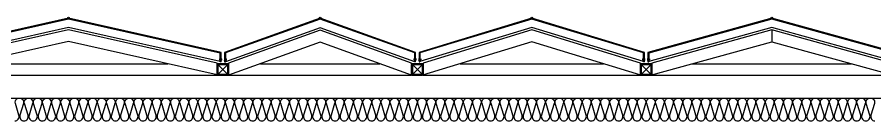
# Model space of a CAD drawing. Header units: millimetres. Extents: x -95754 to 177808, y 34455 to 150605.
# Drawn here: x 141204 to 144954, y 149005 to 149459 of the extents above; entities that cross this region are included whole.
import ezdxf

# ---------------------------------------------------------------- set-up
doc = ezdxf.new("R2010")
doc.units = ezdxf.units.MM
doc.header["$LTSCALE"] = 300
doc.linetypes.add('HID', pattern=[2.8, 1.8, -1])
for name, color, linetype in [('6FIN', 6, 'Continuous'), ('A-하지철물', 55, 'Continuous'), ('alucobond', 4, 'Continuous'), ('ISL', 251, 'Continuous'), ('mold', 4, 'Continuous'), ('SHEET', 6, 'Continuous')]:
    doc.layers.add(name, color=color, linetype=linetype)

# ---------------------------------------------------------------- blocks, each defined once
blk = doc.blocks.new('EX-1350')
at = {"layer": '6FIN', "elevation": 0}
for points in [[(3.2, 204.1), (46.8, 204.1, 0.414214), (50, 207.3), (50, 250.9, 0.414214), (46.8, 254.1), (3.2, 254.1, 0.414214), (0, 250.9), (0, 207.3, 0.414214)], [(1396.8, 204.1), (1353.2, 204.1, -0.414214), (1350, 207.3), (1350, 250.9, -0.414214), (1353.2, 254.1), (1396.8, 254.1, -0.414214), (1400, 250.9), (1400, 207.3, -0.414214)]]:
    blk.add_lwpolyline(points, format="xyb", close=True, dxfattribs=at)
at = {"layer": 'A-하지철물'}
for p, q in [((1350, 254.1), (50, 254.1)), ((1133.9, 204.1), (266.1, 204.1))]:
    blk.add_line(p, q, dxfattribs=at)
at = {"layer": 'A-하지철물', "elevation": 0}
for points in [[(49.7, 252.7), (700, 106.6), (1350.3, 252.7)], [(50, 254.1), (50, 201.4), (700, 55.3), (1350, 201.4), (1350, 254.1)]]:
    blk.add_lwpolyline(points, dxfattribs=at)
at = {"layer": 'A-하지철물'}
blk.add_circle((700, 4.1), 4.07, dxfattribs=at)
at = {"layer": 'alucobond', "color": 251, "linetype": 'HID', "ltscale": 10}
for p, q in [((31.5, 182.4), (31.5, 187.8)), ((32, 189.3), (32.5, 189.3)), ((32.5, 180.9), (32.5, 189.3)), ((1367.5, 180.9), (1367.5, 189.3)), ((1368, 189.3), (1367.5, 189.3)), ((1368.5, 182.4), (1368.5, 187.8)), ((30.2, 185.1), (41.5, 185.1)), ((31.5, 186.6), (39.5, 186.6)), ((31.5, 183.6), (39.5, 183.6)), ((32, 180.9), (32.5, 180.9)), ((38, 182.7), (38, 187.4)), ((39.5, 182.7), (39.5, 187.4)), ((1369.8, 185.1), (1358.5, 185.1)), ((1360.5, 182.7), (1360.5, 187.4)), ((1368.5, 186.6), (1360.5, 186.6)), ((1368.5, 183.6), (1360.5, 183.6)), ((1362, 182.7), (1362, 187.4)), ((1368, 180.9), (1367.5, 180.9))]:
    blk.add_line(p, q, dxfattribs=at)
at = {"layer": 'alucobond'}
for p, q in [((32.5, 195.1), (36.5, 195.1)), ((1367.5, 195.1), (1363.5, 195.1))]:
    blk.add_line(p, q, dxfattribs=at)
at = {"layer": 'alucobond', "color": 251, "linetype": 'HID', "ltscale": 10, "elevation": 0}
for points in [[(32, 189.3), (31.5, 187.8)], [(36.5, 194.2), (700, 45.1), (1363.5, 194.2)], [(1368, 189.3), (1368.5, 187.8)], [(32, 180.9), (31.5, 182.4)], [(1368, 180.9), (1368.5, 182.4)]]:
    blk.add_lwpolyline(points, dxfattribs=at)
at = {"layer": 'alucobond', "elevation": 0}
for points in [[(32.5, 195.1), (32.5, 154.1), (700, 4.1), (1367.5, 154.1), (1367.5, 195.1)], [(36.5, 195.1), (36.5, 157.3), (700, 8.2), (1363.5, 157.3), (1363.5, 195.1)]]:
    blk.add_lwpolyline(points, dxfattribs=at)
at = {"layer": 'alucobond', "color": 251, "linetype": 'HID', "ltscale": 10, "elevation": 0}
for points in [[(39.5, 186.6, -0.666667), (39.5, 183.6, -1.5)], [(1360.5, 186.6, 0.666667), (1360.5, 183.6, 1.5)]]:
    blk.add_lwpolyline(points, format="xyb", dxfattribs=at)
at = {"layer": 'alucobond', "color": 251, "linetype": 'HID', "ltscale": 10}
for centre, start, end in [((38.7, 187.4), 0, 180), ((1361.3, 187.4), 0, 180), ((38.7, 182.7), 180, 0), ((1361.3, 182.7), 180, 0)]:
    blk.add_arc(centre, 0.75, start, end, dxfattribs=at)
at = {"layer": 'mold', "color": 4, "elevation": 0}
for points in [[(25, 204.1), (25, 202.6)], [(1375, 204.1), (1375, 202.6)]]:
    blk.add_lwpolyline(points, dxfattribs=at)
at = {"layer": 'SHEET', "color": 8}
for p, q in [((46.8, 250.9), (3.2, 207.3)), ((3.2, 250.9), (46.8, 207.3)), ((1353.2, 250.9), (1396.8, 207.3)), ((1396.8, 250.9), (1353.2, 207.3))]:
    blk.add_line(p, q, dxfattribs=at)
at = {"layer": 'SHEET', "color": 8, "elevation": 0}
for points in [[(3.2, 207.3), (46.8, 207.3), (46.8, 250.9), (3.2, 250.9)], [(1396.8, 207.3), (1353.2, 207.3), (1353.2, 250.9), (1396.8, 250.9)]]:
    blk.add_lwpolyline(points, close=True, dxfattribs=at)
blk = doc.blocks.new('EX-850-1')
at = {"layer": '6FIN', "elevation": 0}
for points in [[(3.2, 204.1), (46.8, 204.1, 0.414214), (50, 207.3), (50, 250.9, 0.414214), (46.8, 254.1), (3.2, 254.1, 0.414214), (0, 250.9), (0, 207.3, 0.414214)], [(896.8, 204.1), (853.2, 204.1, -0.414214), (850, 207.3), (850, 250.9, -0.414214), (853.2, 254.1), (896.8, 254.1, -0.414214), (900, 250.9), (900, 207.3, -0.414214)]]:
    blk.add_lwpolyline(points, format="xyb", close=True, dxfattribs=at)
at = {"layer": 'A-하지철물'}
for p, q in [((850, 254.1), (50, 254.1)), ((710.9, 204.1), (189.1, 204.1))]:
    blk.add_line(p, q, dxfattribs=at)
at = {"layer": 'A-하지철물', "elevation": 0}
for points in [[(49.9, 254.1), (450, 110.3), (850.1, 254.1)], [(50, 204.1), (50, 200.9), (450, 57.2), (850, 200.9), (850, 204.1)]]:
    blk.add_lwpolyline(points, dxfattribs=at)
at = {"layer": 'A-하지철물'}
blk.add_circle((450, 4.1), 4.07, dxfattribs=at)
at = {"layer": 'alucobond', "color": 251, "linetype": 'HID', "ltscale": 10}
for p, q in [((31.5, 182.4), (31.5, 187.8)), ((32, 189.3), (32.5, 189.3)), ((32.5, 180.9), (32.5, 189.3)), ((867.5, 180.9), (867.5, 189.3)), ((868, 189.3), (867.5, 189.3)), ((868.5, 182.4), (868.5, 187.8)), ((30.2, 185.1), (41.5, 185.1)), ((31.5, 186.6), (39.5, 186.6)), ((31.5, 183.6), (39.5, 183.6)), ((32, 180.9), (32.5, 180.9)), ((38, 182.7), (38, 187.4)), ((39.5, 182.7), (39.5, 187.4)), ((869.8, 185.1), (858.5, 185.1)), ((860.5, 182.7), (860.5, 187.4)), ((868.5, 186.6), (860.5, 186.6)), ((868.5, 183.6), (860.5, 183.6)), ((862, 182.7), (862, 187.4)), ((868, 180.9), (867.5, 180.9))]:
    blk.add_line(p, q, dxfattribs=at)
at = {"layer": 'alucobond'}
for p, q in [((32.5, 195.1), (36.5, 195.1)), ((867.5, 195.1), (863.5, 195.1))]:
    blk.add_line(p, q, dxfattribs=at)
at = {"layer": 'alucobond', "color": 251, "linetype": 'HID', "ltscale": 10}
for points in [[(32, 189.3), (31.5, 187.8)], [(868, 189.3), (868.5, 187.8)], [(32, 180.9), (31.5, 182.4)], [(868, 180.9), (868.5, 182.4)]]:
    blk.add_lwpolyline(points, dxfattribs=at)
at = {"layer": 'alucobond', "elevation": 0}
for points in [[(32.5, 195.1), (32.5, 154.1), (450, 4.1), (867.5, 154.1), (867.5, 195.1)], [(36.5, 195.1), (36.5, 156.9), (450, 8.3), (863.5, 156.9), (863.5, 195.1)]]:
    blk.add_lwpolyline(points, dxfattribs=at)
at = {"layer": 'alucobond', "color": 251, "linetype": 'HID', "ltscale": 10, "elevation": 0}
blk.add_lwpolyline([(36.5, 195.1), (450, 46.6), (863.5, 195.1)], dxfattribs=at)
at = {"layer": 'alucobond', "color": 251, "linetype": 'HID', "ltscale": 10}
for points in [[(39.5, 186.6, -0.666667), (39.5, 183.6, -1.5)], [(860.5, 186.6, 0.666667), (860.5, 183.6, 1.5)]]:
    blk.add_lwpolyline(points, format="xyb", dxfattribs=at)
for centre, start, end in [((38.7, 187.4), 0, 180), ((861.3, 187.4), 0, 180), ((38.7, 182.7), 180, 0), ((861.3, 182.7), 180, 0)]:
    blk.add_arc(centre, 0.75, start, end, dxfattribs=at)
at = {"layer": 'mold', "color": 4}
for points in [[(25, 204.1), (25, 202.6)], [(875, 204.1), (875, 202.6)]]:
    blk.add_lwpolyline(points, dxfattribs=at)
at = {"layer": 'SHEET', "color": 8}
for p, q in [((46.8, 250.9), (3.2, 207.3)), ((3.2, 250.9), (46.8, 207.3)), ((853.2, 250.9), (896.8, 207.3)), ((896.8, 250.9), (853.2, 207.3))]:
    blk.add_line(p, q, dxfattribs=at)
at = {"layer": 'SHEET', "color": 8, "elevation": 0}
for points in [[(3.2, 207.3), (46.8, 207.3), (46.8, 250.9), (3.2, 250.9)], [(896.8, 207.3), (853.2, 207.3), (853.2, 250.9), (896.8, 250.9)]]:
    blk.add_lwpolyline(points, close=True, dxfattribs=at)
blk = doc.blocks.new('EX-1000')
at = {"layer": '6FIN', "elevation": 0}
for points in [[(3.2, 204.1), (46.8, 204.1, 0.414214), (50, 207.3), (50, 250.9, 0.414214), (46.8, 254.1), (3.2, 254.1, 0.414214), (0, 250.9), (0, 207.3, 0.414214)], [(1046.8, 204.1), (1003.2, 204.1, -0.414214), (1000, 207.3), (1000, 250.9, -0.414214), (1003.2, 254.1), (1046.8, 254.1, -0.414214), (1050, 250.9), (1050, 207.3, -0.414214)]]:
    blk.add_lwpolyline(points, format="xyb", close=True, dxfattribs=at)
at = {"layer": 'A-하지철물'}
for p, q in [((1000, 254.1), (50, 254.1)), ((838.4, 204.1), (211.6, 204.1))]:
    blk.add_line(p, q, dxfattribs=at)
at = {"layer": 'A-하지철물', "elevation": 0}
for points in [[(47.4, 254.1), (525, 108.6), (1002.6, 254.1)], [(50, 204.1), (50, 201), (525, 56.3), (1000, 201), (1000, 204.1)]]:
    blk.add_lwpolyline(points, dxfattribs=at)
at = {"layer": 'A-하지철물'}
blk.add_circle((525, 4.1), 4.07, dxfattribs=at)
at = {"layer": 'alucobond', "color": 251, "linetype": 'HID', "ltscale": 10}
for p, q in [((31.5, 182.4), (31.5, 187.8)), ((32, 189.3), (32.5, 189.3)), ((32.5, 180.9), (32.5, 189.3)), ((1017.5, 180.9), (1017.5, 189.3)), ((1018, 189.3), (1017.5, 189.3)), ((1018.5, 182.4), (1018.5, 187.8)), ((30.2, 185.1), (41.5, 185.1)), ((31.5, 186.6), (39.5, 186.6)), ((31.5, 183.6), (39.5, 183.6)), ((32, 180.9), (32.5, 180.9)), ((38, 182.7), (38, 187.4)), ((39.5, 182.7), (39.5, 187.4)), ((1019.8, 185.1), (1008.5, 185.1)), ((1010.5, 182.7), (1010.5, 187.4)), ((1018.5, 186.6), (1010.5, 186.6)), ((1018.5, 183.6), (1010.5, 183.6)), ((1012, 182.7), (1012, 187.4)), ((1018, 180.9), (1017.5, 180.9))]:
    blk.add_line(p, q, dxfattribs=at)
at = {"layer": 'alucobond'}
for p, q in [((32.5, 195.1), (36.5, 195.1)), ((1017.5, 195.1), (1013.5, 195.1))]:
    blk.add_line(p, q, dxfattribs=at)
at = {"layer": 'alucobond', "color": 251, "linetype": 'HID', "ltscale": 10, "elevation": 0}
for points in [[(32, 189.3), (31.5, 187.8)], [(36.5, 194.7), (525, 45.9), (1013.5, 194.7)], [(1018, 189.3), (1018.5, 187.8)], [(32, 180.9), (31.5, 182.4)], [(1018, 180.9), (1018.5, 182.4)]]:
    blk.add_lwpolyline(points, dxfattribs=at)
at = {"layer": 'alucobond', "elevation": 0}
for points in [[(32.5, 195.1), (32.5, 154.1), (525, 4.1), (1017.5, 154.1), (1017.5, 195.1)], [(36.5, 195.1), (36.5, 157), (525, 8.3), (1013.5, 157), (1013.5, 195.1)], [(1013.5, 195.1), (1013.5, 157.2)]]:
    blk.add_lwpolyline(points, dxfattribs=at)
at = {"layer": 'alucobond', "color": 251, "linetype": 'HID', "ltscale": 10, "elevation": 0}
for points in [[(39.5, 186.6, -0.666667), (39.5, 183.6, -1.5)], [(1010.5, 186.6, 0.666667), (1010.5, 183.6, 1.5)]]:
    blk.add_lwpolyline(points, format="xyb", dxfattribs=at)
at = {"layer": 'alucobond', "color": 251, "linetype": 'HID', "ltscale": 10}
for centre, start, end in [((38.7, 187.4), 0, 180), ((1011.3, 187.4), 0, 180), ((38.7, 182.7), 180, 0), ((1011.3, 182.7), 180, 0)]:
    blk.add_arc(centre, 0.75, start, end, dxfattribs=at)
at = {"layer": 'mold', "color": 4, "elevation": 0}
for points in [[(25, 204.1), (25, 202.6)], [(1025, 204.1), (1025, 202.6)]]:
    blk.add_lwpolyline(points, dxfattribs=at)
at = {"layer": 'SHEET', "color": 8}
for p, q in [((46.8, 250.9), (3.2, 207.3)), ((3.2, 250.9), (46.8, 207.3)), ((1003.2, 250.9), (1046.8, 207.3)), ((1046.8, 250.9), (1003.2, 207.3))]:
    blk.add_line(p, q, dxfattribs=at)
at = {"layer": 'SHEET', "color": 8, "elevation": 0}
for points in [[(3.2, 207.3), (46.8, 207.3), (46.8, 250.9), (3.2, 250.9)], [(1046.8, 207.3), (1003.2, 207.3), (1003.2, 250.9), (1046.8, 250.9)]]:
    blk.add_lwpolyline(points, close=True, dxfattribs=at)
blk = doc.blocks.new('EX-1100')
at = {"layer": '6FIN', "elevation": 0}
for points in [[(3.2, 204.1), (46.8, 204.1, 0.414214), (50, 207.3), (50, 250.9, 0.414214), (46.8, 254.1), (3.2, 254.1, 0.414214), (0, 250.9), (0, 207.3, 0.414214)], [(1146.8, 204.1), (1103.2, 204.1, -0.414214), (1100, 207.3), (1100, 250.9, -0.414214), (1103.2, 254.1), (1146.8, 254.1, -0.414214), (1150, 250.9), (1150, 207.3, -0.414214)]]:
    blk.add_lwpolyline(points, format="xyb", close=True, dxfattribs=at)
at = {"layer": 'A-하지철물'}
for p, q in [((1100, 254.1), (50, 254.1)), ((923.1, 204.1), (226.9, 204.1)), ((575, 55.9), (575, 107.8))]:
    blk.add_line(p, q, dxfattribs=at)
at = {"layer": 'A-하지철물', "elevation": 0}
blk.add_lwpolyline([(1100, 201.1), (1100, 253), (575, 107.8), (50, 253), (50, 201.1), (575, 55.9)], close=True, dxfattribs=at)
at = {"layer": 'A-하지철물'}
blk.add_circle((575, 4.1), 4.07, dxfattribs=at)
at = {"layer": 'alucobond', "color": 251, "linetype": 'HID', "ltscale": 10}
for p, q in [((31.5, 182.4), (31.5, 187.8)), ((32, 189.3), (32.5, 189.3)), ((32.5, 180.9), (32.5, 189.3)), ((1117.5, 180.9), (1117.5, 189.3)), ((1118, 189.3), (1117.5, 189.3)), ((1118.5, 182.4), (1118.5, 187.8)), ((30.2, 185.1), (41.5, 185.1)), ((31.5, 186.6), (39.5, 186.6)), ((31.5, 183.6), (39.5, 183.6)), ((32, 180.9), (32.5, 180.9)), ((38, 182.7), (38, 187.4)), ((39.5, 182.7), (39.5, 187.4)), ((1119.8, 185.1), (1108.5, 185.1)), ((1110.5, 182.7), (1110.5, 187.4)), ((1118.5, 186.6), (1110.5, 186.6)), ((1118.5, 183.6), (1110.5, 183.6)), ((1112, 182.7), (1112, 187.4)), ((1118, 180.9), (1117.5, 180.9))]:
    blk.add_line(p, q, dxfattribs=at)
at = {"layer": 'alucobond'}
for p, q in [((32.5, 195.1), (36.5, 195.1)), ((1117.5, 195.1), (1113.5, 195.1))]:
    blk.add_line(p, q, dxfattribs=at)
at = {"layer": 'alucobond', "color": 251, "linetype": 'HID', "ltscale": 10, "elevation": 0}
for points in [[(32, 189.3), (31.5, 187.8)], [(36.5, 194.5), (575, 45.6), (1113.5, 194.5)], [(1118, 189.3), (1118.5, 187.8)], [(32, 180.9), (31.5, 182.4)], [(1118, 180.9), (1118.5, 182.4)]]:
    blk.add_lwpolyline(points, dxfattribs=at)
at = {"layer": 'alucobond', "elevation": 0}
for points in [[(32.5, 195.1), (32.5, 154.1), (575, 4.1), (1117.5, 154.1), (1117.5, 195.1)], [(36.5, 195.1), (36.5, 157.1), (575, 8.2), (1113.5, 157.1), (1113.5, 195.1)], [(1113.5, 195.1), (1113.5, 157.2)]]:
    blk.add_lwpolyline(points, dxfattribs=at)
at = {"layer": 'alucobond', "color": 251, "linetype": 'HID', "ltscale": 10, "elevation": 0}
for points in [[(39.5, 186.6, -0.666667), (39.5, 183.6, -1.5)], [(1110.5, 186.6, 0.666667), (1110.5, 183.6, 1.5)]]:
    blk.add_lwpolyline(points, format="xyb", dxfattribs=at)
at = {"layer": 'alucobond', "color": 251, "linetype": 'HID', "ltscale": 10}
for centre, start, end in [((38.7, 187.4), 0, 180), ((1111.3, 187.4), 0, 180), ((38.7, 182.7), 180, 0), ((1111.3, 182.7), 180, 0)]:
    blk.add_arc(centre, 0.75, start, end, dxfattribs=at)
at = {"layer": 'mold', "color": 4, "elevation": 0}
for points in [[(25, 204.1), (25, 202.6)], [(1125, 204.1), (1125, 202.6)]]:
    blk.add_lwpolyline(points, dxfattribs=at)
at = {"layer": 'SHEET', "color": 8}
for p, q in [((46.8, 250.9), (3.2, 207.3)), ((3.2, 250.9), (46.8, 207.3)), ((1103.2, 250.9), (1146.8, 207.3)), ((1146.8, 250.9), (1103.2, 207.3))]:
    blk.add_line(p, q, dxfattribs=at)
at = {"layer": 'SHEET', "color": 8, "elevation": 0}
for points in [[(3.2, 207.3), (46.8, 207.3), (46.8, 250.9), (3.2, 250.9)], [(1146.8, 207.3), (1103.2, 207.3), (1103.2, 250.9), (1146.8, 250.9)]]:
    blk.add_lwpolyline(points, close=True, dxfattribs=at)

msp = doc.modelspace()

# ---------------------------------------------------------------- linework, layer by layer
at = {"layer": 'ISL', "elevation": 0}
msp.add_lwpolyline([(101753.6, 149105), (168578.6, 149105)], dxfattribs=at)
msp.add_lwpolyline([(141193.9, 149005, 0.509267), (141211.6, 149029.3), (141196.2, 149080.8, -1.372593), (141231.6, 149080.8), (141216.2, 149029.3, 0.509267), (141233.9, 149005, 0.509267), (141251.6, 149029.3), (141236.2, 149080.8, -1.372593), (141271.6, 149080.8), (141256.2, 149029.3, 0.509267), (141273.9, 149005, 0.509267), (141291.6, 149029.3), (141276.2, 149080.8, -1.372593), (141311.6, 149080.8), (141296.2, 149029.3, 0.509267), (141313.9, 149005, 0.509267), (141331.6, 149029.3), (141316.2, 149080.8, -1.372593), (141351.6, 149080.8), (141336.2, 149029.3, 0.509267), (141353.9, 149005, 0.509267), (141371.6, 149029.3), (141356.2, 149080.8, -1.372593), (141391.6, 149080.8), (141376.2, 149029.3, 0.509267), (141393.9, 149005, 0.509267), (141411.6, 149029.3), (141396.2, 149080.8, -1.372593), (141431.6, 149080.8), (141416.2, 149029.3, 0.509267), (141433.9, 149005, 0.509267), (141451.6, 149029.3), (141436.2, 149080.8, -1.372593), (141471.6, 149080.8), (141456.2, 149029.3, 0.509267), (141473.9, 149005, 0.509267), (141491.6, 149029.3), (141476.2, 149080.8, -1.372593), (141511.6, 149080.8), (141496.2, 149029.3, 0.509267), (141513.9, 149005, 0.509267), (141531.6, 149029.3), (141516.2, 149080.8, -1.372593), (141551.6, 149080.8), (141536.2, 149029.3, 0.509267), (141553.9, 149005, 0.509267), (141571.6, 149029.3), (141556.2, 149080.8, -1.372593), (141591.6, 149080.8), (141576.2, 149029.3, 0.509267), (141593.9, 149005, 0.509267), (141611.6, 149029.3), (141596.2, 149080.8, -1.372593), (141631.6, 149080.8), (141616.2, 149029.3, 0.509267), (141633.9, 149005, 0.509267), (141651.6, 149029.3), (141636.2, 149080.8, -1.372593), (141671.6, 149080.8), (141656.2, 149029.3, 0.509267), (141673.9, 149005, 0.509267), (141691.6, 149029.3), (141676.2, 149080.8, -1.372593), (141711.6, 149080.8), (141696.2, 149029.3, 0.509267), (141713.9, 149005, 0.509267), (141731.6, 149029.3), (141716.2, 149080.8, -1.372593), (141751.6, 149080.8), (141736.2, 149029.3, 0.509267), (141753.9, 149005, 0.509267), (141771.6, 149029.3), (141756.2, 149080.8, -1.372593), (141791.6, 149080.8), (141776.3, 149029.3, 0.509267), (141793.9, 149005, 0.509267), (141811.6, 149029.3), (141796.3, 149080.8, -1.372593), (141831.6, 149080.8), (141816.3, 149029.3, 0.509267), (141833.9, 149005, 0.509267), (141851.6, 149029.3), (141836.3, 149080.8, -1.372593), (141871.6, 149080.8), (141856.3, 149029.3, 0.509267), (141873.9, 149005, 0.509267), (141891.6, 149029.3), (141876.3, 149080.8, -1.372593), (141911.6, 149080.8), (141896.3, 149029.3, 0.509267), (141913.9, 149005, 0.509267), (141931.6, 149029.3), (141916.3, 149080.8, -1.372593), (141951.6, 149080.8), (141936.3, 149029.3, 0.509267), (141953.9, 149005, 0.509267), (141971.6, 149029.3), (141956.3, 149080.8, -1.372593), (141991.6, 149080.8), (141976.3, 149029.3, 0.509267), (141993.9, 149005, 0.509267), (142011.6, 149029.3), (141996.3, 149080.8, -1.372593), (142031.6, 149080.8), (142016.3, 149029.3, 0.509267), (142033.9, 149005, 0.509267), (142051.6, 149029.3), (142036.3, 149080.8, -1.372593), (142071.6, 149080.8), (142056.3, 149029.3, 0.509267), (142073.9, 149005, 0.509267), (142091.6, 149029.3), (142076.3, 149080.8, -1.372593), (142111.6, 149080.8), (142096.3, 149029.3, 0.509267), (142113.9, 149005, 0.509267), (142131.6, 149029.3), (142116.3, 149080.8, -1.372593), (142151.6, 149080.8), (142136.3, 149029.3, 0.509267), (142153.9, 149005, 0.509267), (142171.6, 149029.3), (142156.3, 149080.8, -1.372593), (142191.6, 149080.8), (142176.3, 149029.3, 0.509267), (142193.9, 149005, 0.509267), (142211.6, 149029.3), (142196.3, 149080.8, -1.372593), (142231.6, 149080.8), (142216.3, 149029.3, 0.509267), (142233.9, 149005, 0.509267), (142251.6, 149029.3), (142236.3, 149080.8, -1.372593), (142271.6, 149080.8), (142256.3, 149029.3, 0.509267), (142273.9, 149005, 0.509267), (142291.6, 149029.3), (142276.3, 149080.8, -1.372593), (142311.6, 149080.8), (142296.3, 149029.3, 0.509267), (142313.9, 149005, 0.509267), (142331.6, 149029.3), (142316.3, 149080.8, -1.372593), (142351.6, 149080.8), (142336.3, 149029.3, 0.509267), (142353.9, 149005, 0.509267), (142371.6, 149029.3), (142356.3, 149080.8, -1.372593), (142391.6, 149080.8), (142376.3, 149029.3, 0.509267), (142393.9, 149005, 0.509267), (142411.6, 149029.3), (142396.3, 149080.8, -1.372593), (142431.6, 149080.8), (142416.3, 149029.3, 0.509267), (142433.9, 149005, 0.509267), (142451.6, 149029.3), (142436.3, 149080.8, -1.372593), (142471.6, 149080.8), (142456.3, 149029.3, 0.509267), (142473.9, 149005, 0.509267), (142491.6, 149029.3), (142476.3, 149080.8, -1.372593), (142511.6, 149080.8), (142496.3, 149029.3, 0.509267), (142513.9, 149005, 0.509267), (142531.6, 149029.3), (142516.3, 149080.8, -1.372593), (142551.6, 149080.8), (142536.3, 149029.3, 0.509267), (142553.9, 149005, 0.509267), (142571.6, 149029.3), (142556.3, 149080.8, -1.372593), (142591.6, 149080.8), (142576.3, 149029.3, 0.509267), (142593.9, 149005, 0.509267), (142611.6, 149029.3), (142596.3, 149080.8, -1.372593), (142631.6, 149080.8), (142616.3, 149029.3, 0.509267), (142633.9, 149005, 0.509267), (142651.6, 149029.3), (142636.3, 149080.8, -1.372593), (142671.6, 149080.8), (142656.3, 149029.3, 0.509267), (142673.9, 149005, 0.509267), (142691.6, 149029.3), (142676.3, 149080.8, -1.372593), (142711.6, 149080.8), (142696.3, 149029.3, 0.509267), (142713.9, 149005, 0.509267), (142731.6, 149029.3), (142716.3, 149080.8, -1.372593), (142751.6, 149080.8), (142736.3, 149029.3, 0.509267), (142753.9, 149005, 0.509267), (142771.6, 149029.3), (142756.3, 149080.8, -1.372593), (142791.6, 149080.8), (142776.3, 149029.3, 0.509267), (142793.9, 149005, 0.509267), (142811.6, 149029.3), (142796.3, 149080.8, -1.372593), (142831.6, 149080.8), (142816.3, 149029.3, 0.509267), (142833.9, 149005, 0.509267), (142851.6, 149029.3), (142836.3, 149080.8, -1.372593), (142871.6, 149080.8), (142856.3, 149029.3, 0.509267), (142873.9, 149005, 0.509267), (142891.6, 149029.3), (142876.3, 149080.8, -1.372593), (142911.6, 149080.8), (142896.3, 149029.3, 0.509267), (142913.9, 149005, 0.509267), (142931.6, 149029.3), (142916.3, 149080.8, -1.372593), (142951.6, 149080.8), (142936.3, 149029.3, 0.509267), (142953.9, 149005, 0.509267), (142971.6, 149029.3), (142956.3, 149080.8, -1.372593), (142991.6, 149080.8), (142976.3, 149029.3, 0.509267), (142993.9, 149005, 0.509267), (143011.6, 149029.3), (142996.3, 149080.8, -1.372593), (143031.6, 149080.8), (143016.3, 149029.3, 0.509267), (143033.9, 149005, 0.509267), (143051.6, 149029.3), (143036.3, 149080.8, -1.372593), (143071.6, 149080.8), (143056.3, 149029.3, 0.509267), (143073.9, 149005, 0.509267), (143091.6, 149029.3), (143076.3, 149080.8, -1.372593), (143111.6, 149080.8), (143096.3, 149029.3, 0.509267), (143113.9, 149005, 0.509267), (143131.6, 149029.3), (143116.3, 149080.8, -1.372593), (143151.6, 149080.8), (143136.3, 149029.3, 0.509267), (143153.9, 149005, 0.509267), (143171.6, 149029.3), (143156.3, 149080.8, -1.372593), (143191.6, 149080.8), (143176.3, 149029.3, 0.509267), (143193.9, 149005, 0.509267), (143211.6, 149029.3), (143196.3, 149080.8, -1.372593), (143231.6, 149080.8), (143216.3, 149029.3, 0.509267), (143233.9, 149005, 0.509267), (143251.6, 149029.3), (143236.3, 149080.8, -1.372593), (143271.6, 149080.8), (143256.3, 149029.3, 0.509267), (143273.9, 149005, 0.509267), (143291.6, 149029.3), (143276.3, 149080.8, -1.372593), (143311.6, 149080.8), (143296.3, 149029.3, 0.509267), (143313.9, 149005, 0.509267), (143331.6, 149029.3), (143316.3, 149080.8, -1.372593), (143351.6, 149080.8), (143336.3, 149029.3, 0.509267), (143353.9, 149005, 0.509267), (143371.6, 149029.3), (143356.3, 149080.8, -1.372593), (143391.6, 149080.8), (143376.3, 149029.3, 0.509267), (143393.9, 149005, 0.509267), (143411.6, 149029.3), (143396.3, 149080.8, -1.372593), (143431.6, 149080.8), (143416.3, 149029.3, 0.509267), (143433.9, 149005, 0.509267), (143451.6, 149029.3), (143436.3, 149080.8, -1.372593), (143471.6, 149080.8), (143456.3, 149029.3, 0.509267), (143473.9, 149005, 0.509267), (143491.6, 149029.3), (143476.3, 149080.8, -1.372593), (143511.6, 149080.8), (143496.3, 149029.3, 0.509267), (143513.9, 149005, 0.509267), (143531.6, 149029.3), (143516.3, 149080.8, -1.372593), (143551.6, 149080.8), (143536.3, 149029.3, 0.509267), (143553.9, 149005, 0.509267), (143571.6, 149029.3), (143556.3, 149080.8, -1.372593), (143591.6, 149080.8), (143576.3, 149029.3, 0.509267), (143593.9, 149005, 0.509267), (143611.6, 149029.3), (143596.3, 149080.8, -1.372593), (143631.6, 149080.8), (143616.3, 149029.3, 0.509267), (143633.9, 149005, 0.509267), (143651.6, 149029.3), (143636.3, 149080.8, -1.372593), (143671.6, 149080.8), (143656.3, 149029.3, 0.509267), (143673.9, 149005, 0.509267), (143691.6, 149029.3), (143676.3, 149080.8, -1.372593), (143711.6, 149080.8), (143696.3, 149029.3, 0.509267), (143713.9, 149005, 0.509267), (143731.6, 149029.3), (143716.3, 149080.8, -1.372593), (143751.6, 149080.8), (143736.3, 149029.3, 0.509267), (143753.9, 149005, 0.509267), (143771.6, 149029.3), (143756.3, 149080.8, -1.372593), (143791.6, 149080.8), (143776.3, 149029.3, 0.509267), (143793.9, 149005, 0.509267), (143811.6, 149029.3), (143796.3, 149080.8, -1.372593), (143831.6, 149080.8), (143816.3, 149029.3, 0.509267), (143833.9, 149005, 0.509267), (143851.6, 149029.3), (143836.3, 149080.8, -1.372593), (143871.6, 149080.8), (143856.3, 149029.3, 0.509267), (143873.9, 149005, 0.509267), (143891.6, 149029.3), (143876.3, 149080.8, -1.372593), (143911.6, 149080.8), (143896.3, 149029.3, 0.509267), (143913.9, 149005, 0.509267), (143931.6, 149029.3), (143916.3, 149080.8, -1.372593), (143951.6, 149080.8), (143936.3, 149029.3, 0.509267), (143953.9, 149005, 0.509267), (143971.6, 149029.3), (143956.3, 149080.8, -1.372593), (143991.6, 149080.8), (143976.3, 149029.3, 0.509267), (143993.9, 149005, 0.509267), (144011.6, 149029.3), (143996.3, 149080.8, -1.372593), (144031.6, 149080.8), (144016.3, 149029.3, 0.509267), (144033.9, 149005, 0.509267), (144051.6, 149029.3), (144036.3, 149080.8, -1.372593), (144071.6, 149080.8), (144056.3, 149029.3, 0.509267), (144073.9, 149005, 0.509267), (144091.6, 149029.3), (144076.3, 149080.8, -1.372593), (144111.6, 149080.8), (144096.3, 149029.3, 0.509267), (144113.9, 149005, 0.509267), (144131.6, 149029.3), (144116.3, 149080.8, -1.372593), (144151.6, 149080.8), (144136.3, 149029.3, 0.509267), (144153.9, 149005, 0.509267), (144171.6, 149029.3), (144156.3, 149080.8, -1.372593), (144191.6, 149080.8), (144176.3, 149029.3, 0.509267), (144193.9, 149005, 0.509267), (144211.6, 149029.3), (144196.3, 149080.8, -1.372593), (144231.6, 149080.8), (144216.3, 149029.3, 0.509267), (144233.9, 149005, 0.509267), (144251.6, 149029.3), (144236.3, 149080.8, -1.372593), (144271.6, 149080.8), (144256.3, 149029.3, 0.509267), (144273.9, 149005, 0.509267), (144291.6, 149029.3), (144276.3, 149080.8, -1.372593), (144311.6, 149080.8), (144296.3, 149029.3, 0.509267), (144313.9, 149005, 0.509267), (144331.6, 149029.3), (144316.3, 149080.8, -1.372593), (144351.6, 149080.8), (144336.3, 149029.3, 0.509267), (144353.9, 149005, 0.509267), (144371.6, 149029.3), (144356.3, 149080.8, -1.372593), (144391.6, 149080.8), (144376.3, 149029.3, 0.509267), (144393.9, 149005, 0.509267), (144411.6, 149029.3), (144396.3, 149080.8, -1.372593), (144431.6, 149080.8), (144416.3, 149029.3, 0.509267), (144433.9, 149005, 0.509267), (144451.6, 149029.3), (144436.3, 149080.8, -1.372593), (144471.6, 149080.8), (144456.3, 149029.3, 0.509267), (144473.9, 149005, 0.509267), (144491.6, 149029.3), (144476.3, 149080.8, -1.372593), (144511.6, 149080.8), (144496.3, 149029.3, 0.509267), (144513.9, 149005, 0.509267), (144531.6, 149029.3), (144516.3, 149080.8, -1.372593), (144551.6, 149080.8), (144536.3, 149029.3, 0.509267), (144553.9, 149005, 0.509267), (144571.6, 149029.3), (144556.3, 149080.8, -1.372593), (144591.6, 149080.8), (144576.3, 149029.3, 0.509267), (144593.9, 149005, 0.509267), (144611.6, 149029.3), (144596.3, 149080.8, -1.372593), (144631.6, 149080.8), (144616.3, 149029.3, 0.509267), (144633.9, 149005, 0.509267), (144651.6, 149029.3), (144636.3, 149080.8, -1.372593), (144671.6, 149080.8), (144656.3, 149029.3, 0.509267), (144673.9, 149005, 0.509267), (144691.6, 149029.3), (144676.3, 149080.8, -1.372593), (144711.6, 149080.8), (144696.3, 149029.3, 0.509267), (144713.9, 149005, 0.509267), (144731.6, 149029.3), (144716.3, 149080.8, -1.372593), (144751.6, 149080.8), (144736.3, 149029.3, 0.509267), (144753.9, 149005, 0.509267), (144771.6, 149029.3), (144756.3, 149080.8, -1.372593), (144791.6, 149080.8), (144776.3, 149029.3, 0.509267), (144793.9, 149005, 0.509267), (144811.6, 149029.3), (144796.3, 149080.8, -1.372593), (144831.6, 149080.8), (144816.3, 149029.3, 0.509267), (144833.9, 149005, 0.509267), (144851.6, 149029.3), (144836.3, 149080.8, -1.372593), (144871.6, 149080.8), (144856.3, 149029.3, 0.509267), (144873.9, 149005, 0.509267), (144891.6, 149029.3), (144876.3, 149080.8, -1.372593), (144911.6, 149080.8), (144896.3, 149029.3, 0.509267), (144913.9, 149005, 0.509267), (144931.6, 149029.3), (144916.3, 149080.8, -1.372593), (144951.6, 149080.8), (144936.3, 149029.3, 0.509267), (144953.9, 149005, 0.509267)], format="xyb", dxfattribs=at)

# ---------------------------------------------------------------- block references
at = {"layer": 'A-하지철물', "rotation": 180}
for name, p in [('EX-1350', (142128.6, 149459.1)), ('EX-850-1', (142978.6, 149459.1)), ('EX-1000', (143978.6, 149459.1)), ('EX-1100', (145078.6, 149459.1))]:
    msp.add_blockref(name, p, dxfattribs=at)

doc.saveas('drawing.dxf')
